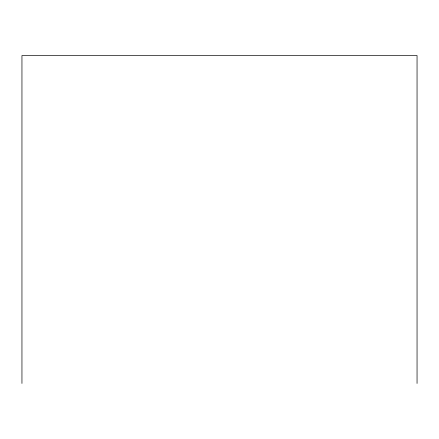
<?xml version="1.0" encoding="UTF-8"?>
<svg xmlns="http://www.w3.org/2000/svg" width="439" height="439" viewBox="0 0 439 439"><rect width="100%" height="100%" fill="white"/><g stroke="black" fill="none" stroke-linecap="round" stroke-linejoin="round"><path stroke-width="0.66" d="M417.05 383.445L417.05 55.555L21.95 55.555L21.95 383.445"/></g></svg>
